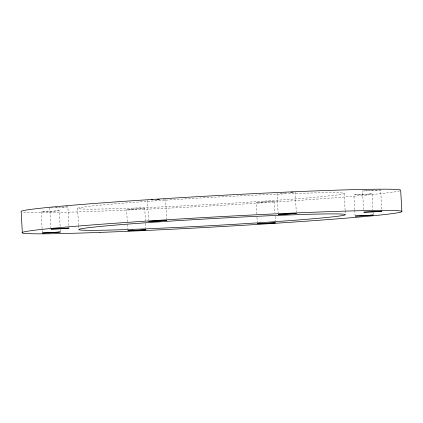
<?xml version="1.0" encoding="UTF-8"?>
<svg xmlns="http://www.w3.org/2000/svg" width="423" height="423" viewBox="0 0 423 423"><rect width="100%" height="100%" fill="white"/><g stroke="black" fill="none" stroke-linecap="round" stroke-linejoin="round"><path stroke-width="0.32" stroke-dasharray="2.12 1.59" d="M42.263 232.396L41.269 211.77L59.252 210.791L60.151 226.855M59.252 210.791L41.11 211.838M68.933 225.538L67.892 206.91L50.215 207.989M127.291 221.832L126.609 209.628L135.096 208.899L144.751 208.581L145.433 220.79M144.751 208.581L126.609 209.628M256.809 214.181L256.164 202.617L264.65 201.887L274.305 201.57L274.95 213.134M274.305 201.57L256.164 202.617M354.707 209.686L353.882 194.913L371.563 193.834L372.023 193.866L372.922 209.924M363.569 209.655L362.527 191.027L370.426 190.334M372.023 193.866L353.882 194.913M381.742 209.253L380.663 189.98L362.527 191.027M49.909 207.883L50.675 207.783M163.368 199.503L164.69 199.376M55.91 207.37L57.655 207.259M154.76 200.058L156.536 199.963M285.499 192.983L280.095 193.232M371.008 190.297L380.663 189.98M61.726 207.043L67.892 206.91M373.065 212.494L373.171 214.424M354.744 210.326L355.034 215.466M344.174 193.422L345.105 210.125M345.142 210.765L345.284 213.335M295.164 192.195L296.28 212.108M277.028 193.237L278.138 213.15M275.13 216.349L275.378 220.843M256.988 217.39L257.242 221.89M165.61 199.207L166.725 219.119M147.474 200.248L148.584 220.161M145.575 223.36L145.824 227.854M127.434 224.401L127.688 228.901M77.605 208.396L78.535 225.099M78.572 225.745L78.715 228.314M60.293 229.425L60.399 231.349M49.755 207.952L50.866 227.865M399.661 190.9A190.17 4.976 -3.2 0 1 212.209 205.821A190.17 4.976 -3.2 0 1 22.419 212.045M131.569 208.153A133.504 3.495 -3.2 0 0 343.323 193.908A133.504 3.495 -3.2 0 0 157.774 200.666A133.504 3.495 -3.2 0 0 131.569 208.153"/><path stroke-width="0.63" d="M151.503 199.809L152.566 199.735M157.139 199.455L159.45 199.339M290.781 192.254L293.139 192.174M401.85 211.347L400.666 190.149A190.17 4.976 -3.2 0 0 211.458 195.891A190.17 4.976 -3.2 0 0 21.15 211.32L22.334 232.523M42.453 232.967L49.581 232.851L60.436 231.994L42.453 232.967M51.098 229.081L58.226 228.965L69.076 228.108L51.098 229.081M127.952 230.757L135.08 230.635L145.935 229.784L127.952 230.757M148.817 221.377L158.313 221.129L166.794 220.404L148.817 221.377M257.507 223.746L264.634 223.624L275.489 222.773L257.507 223.746M278.371 214.366L285.499 214.25L296.349 213.393L278.371 214.366M355.225 216.037L362.352 215.92L373.208 215.064L355.225 216.037M363.87 212.156L373.361 211.907L381.847 211.183L363.87 212.156M132.759 229.356A133.504 3.495 -3.2 0 0 344.507 215.106A133.504 3.495 -3.2 0 0 158.958 221.869A133.504 3.495 -3.2 0 0 132.759 229.356M100.008 232.396A190.17 4.976 -3.2 0 0 400.845 212.097A190.17 4.976 -3.2 0 0 135.365 221.832A190.17 4.976 -3.2 0 0 100.008 232.396"/></g></svg>
